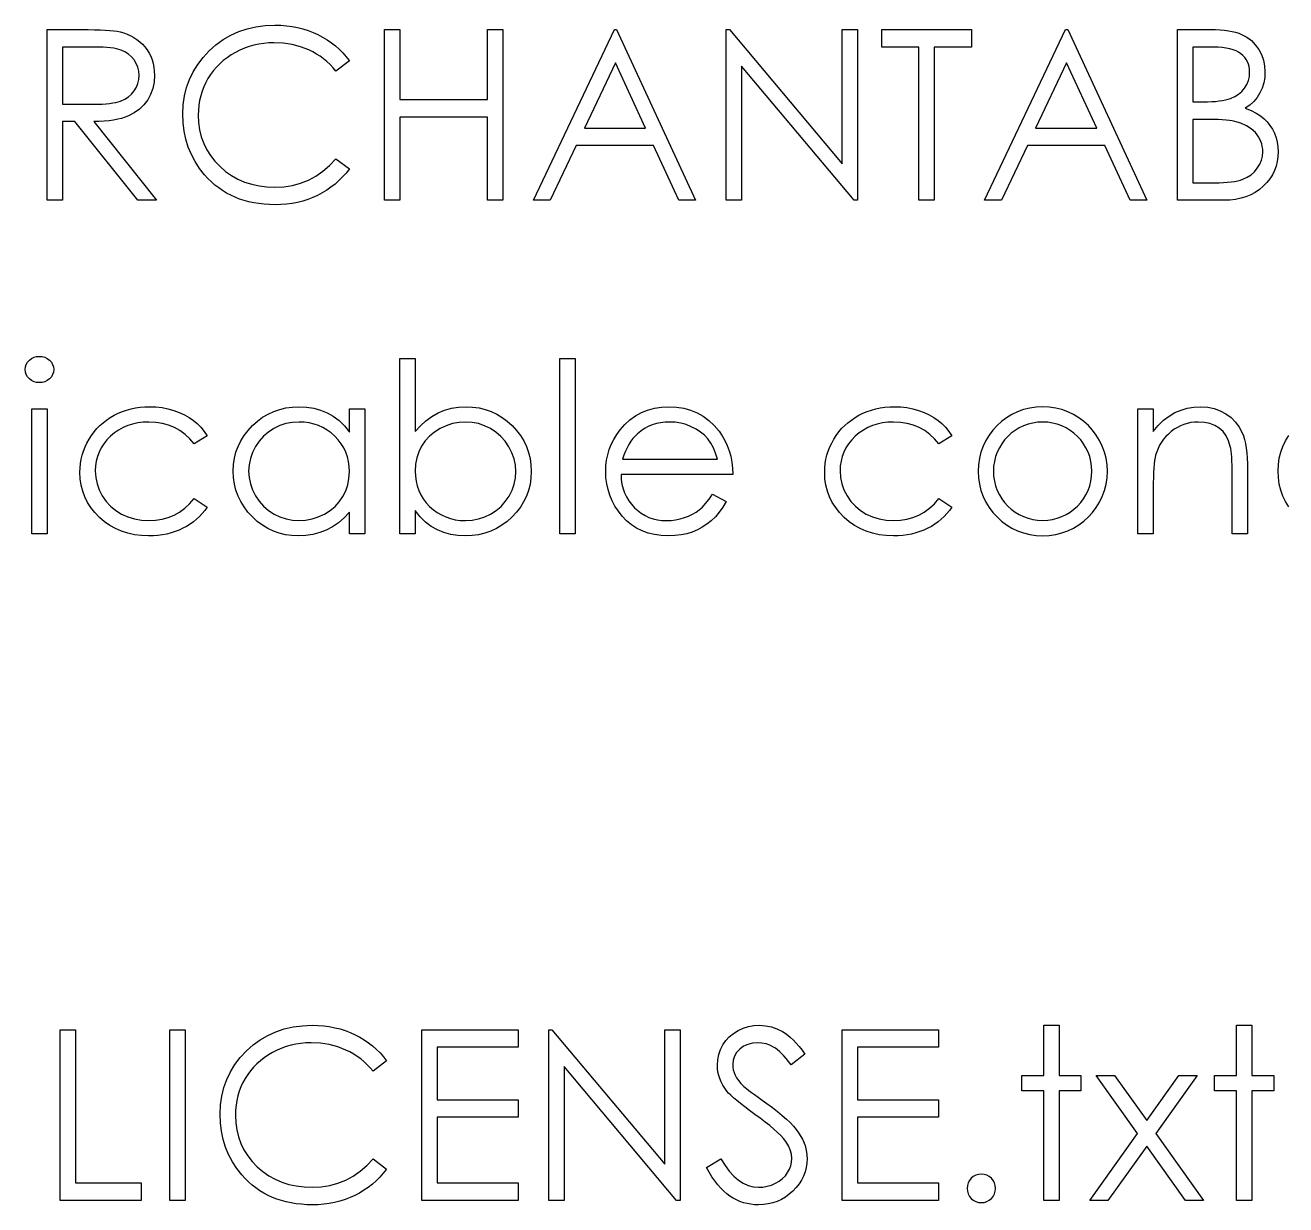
# Model space of a CAD drawing. Header units: millimetres. Extents: x -143 to 157, y 0 to 129.
# Drawn here: x -44.16 to -18.33, y 77.74 to 101.92 of the extents above; entities that cross this region are included whole.
import ezdxf

# ---------------------------------------------------------------- set-up
doc = ezdxf.new("R2010")
doc.units = ezdxf.units.MM

msp = doc.modelspace()

# ---------------------------------------------------------------- linework, layer by layer
at = {"color": 7, "linetype": 'Continuous', "flags": 128}
for points in [[(-43.706, 101.829), (-43.006, 101.829), (-43.006, 101.829), (-42.866, 101.828), (-42.737, 101.826), (-42.62, 101.822), (-42.515, 101.817), (-42.422, 101.81), (-42.341, 101.802), (-42.271, 101.793), (-42.213, 101.781), (-42.213, 101.781), (-42.137, 101.761), (-42.064, 101.735), (-41.994, 101.704), (-41.929, 101.668), (-41.867, 101.627), (-41.809, 101.581), (-41.754, 101.53), (-41.704, 101.473), (-41.658, 101.413), (-41.618, 101.348), (-41.584, 101.281), (-41.557, 101.21), (-41.535, 101.136), (-41.52, 101.059), (-41.51, 100.977), (-41.508, 100.893), (-41.508, 100.893), (-41.516, 100.754), (-41.542, 100.623), (-41.586, 100.501), (-41.646, 100.388), (-41.722, 100.285), (-41.813, 100.196), (-41.92, 100.12), (-42.041, 100.058), (-42.108, 100.032), (-42.181, 100.009), (-42.26, 99.99), (-42.346, 99.974), (-42.437, 99.961), (-42.535, 99.952), (-42.639, 99.947), (-42.749, 99.944), (-42.749, 99.944), (-41.463, 98.329), (-41.463, 98.329), (-41.851, 98.329), (-41.851, 98.329), (-43.137, 99.944), (-43.137, 99.944), (-43.392, 99.944), (-43.392, 99.944), (-43.392, 98.329), (-43.392, 98.329), (-43.706, 98.329), (-43.706, 98.329), (-43.706, 101.829)], [(-37.514, 101.187), (-37.789, 100.976), (-37.789, 100.976), (-37.849, 101.046), (-37.911, 101.111), (-37.976, 101.172), (-38.044, 101.229), (-38.116, 101.281), (-38.189, 101.328), (-38.266, 101.372), (-38.346, 101.411), (-38.513, 101.476), (-38.688, 101.523), (-38.87, 101.551), (-39.061, 101.56), (-39.061, 101.56), (-39.166, 101.557), (-39.27, 101.547), (-39.371, 101.532), (-39.47, 101.51), (-39.568, 101.482), (-39.664, 101.448), (-39.757, 101.408), (-39.849, 101.361), (-39.937, 101.31), (-40.02, 101.253), (-40.098, 101.193), (-40.171, 101.129), (-40.239, 101.06), (-40.301, 100.987), (-40.359, 100.909), (-40.411, 100.828), (-40.458, 100.743), (-40.498, 100.655), (-40.532, 100.566), (-40.56, 100.472), (-40.582, 100.377), (-40.598, 100.28), (-40.607, 100.179), (-40.61, 100.076), (-40.61, 100.076), (-40.603, 99.921), (-40.582, 99.773), (-40.548, 99.631), (-40.499, 99.496), (-40.436, 99.367), (-40.359, 99.245), (-40.269, 99.13), (-40.164, 99.021), (-40.049, 98.922), (-39.927, 98.836), (-39.797, 98.764), (-39.66, 98.704), (-39.516, 98.658), (-39.364, 98.625), (-39.205, 98.605), (-39.039, 98.598), (-39.039, 98.598), (-38.856, 98.607), (-38.681, 98.635), (-38.513, 98.68), (-38.353, 98.744), (-38.2, 98.826), (-38.055, 98.926), (-37.919, 99.045), (-37.789, 99.182), (-37.789, 99.182), (-37.514, 98.973), (-37.514, 98.973), (-37.581, 98.889), (-37.653, 98.808), (-37.728, 98.733), (-37.807, 98.663), (-37.891, 98.597), (-37.978, 98.537), (-38.07, 98.481), (-38.165, 98.431), (-38.264, 98.386), (-38.366, 98.347), (-38.47, 98.314), (-38.578, 98.287), (-38.688, 98.266), (-38.802, 98.251), (-38.918, 98.242), (-39.037, 98.239), (-39.037, 98.239), (-39.15, 98.241), (-39.26, 98.249), (-39.366, 98.261), (-39.47, 98.278), (-39.571, 98.299), (-39.669, 98.326), (-39.763, 98.356), (-39.855, 98.392), (-39.944, 98.433), (-40.03, 98.478), (-40.112, 98.529), (-40.192, 98.584), (-40.269, 98.643), (-40.342, 98.708), (-40.413, 98.777), (-40.481, 98.851), (-40.481, 98.851), (-40.584, 98.984), (-40.675, 99.123), (-40.751, 99.269), (-40.814, 99.422), (-40.862, 99.581), (-40.896, 99.747), (-40.917, 99.92), (-40.924, 100.099), (-40.924, 100.099), (-40.916, 100.288), (-40.891, 100.469), (-40.849, 100.642), (-40.79, 100.808), (-40.715, 100.965), (-40.622, 101.116), (-40.513, 101.258), (-40.387, 101.394), (-40.248, 101.517), (-40.102, 101.624), (-39.946, 101.713), (-39.782, 101.788), (-39.61, 101.845), (-39.429, 101.886), (-39.239, 101.91), (-39.041, 101.919), (-39.041, 101.919), (-38.921, 101.916), (-38.803, 101.907), (-38.688, 101.891), (-38.577, 101.87), (-38.468, 101.844), (-38.362, 101.81), (-38.259, 101.771), (-38.16, 101.726), (-38.064, 101.676), (-37.972, 101.62), (-37.884, 101.56), (-37.802, 101.495), (-37.723, 101.425), (-37.649, 101.351), (-37.579, 101.271), (-37.514, 101.187)], [(-36.796, 101.829), (-36.482, 101.829), (-36.482, 101.829), (-36.482, 100.393), (-36.482, 100.393), (-34.687, 100.393), (-34.687, 100.393), (-34.687, 101.829), (-34.687, 101.829), (-34.373, 101.829), (-34.373, 101.829), (-34.373, 98.329), (-34.373, 98.329), (-34.687, 98.329), (-34.687, 98.329), (-34.687, 100.034), (-34.687, 100.034), (-36.482, 100.034), (-36.482, 100.034), (-36.482, 98.329), (-36.482, 98.329), (-36.796, 98.329), (-36.796, 98.329), (-36.796, 101.829)], [(-32.04, 101.829), (-30.424, 98.329), (-30.424, 98.329), (-30.766, 98.329), (-30.766, 98.329), (-31.283, 99.451), (-31.283, 99.451), (-32.87, 99.451), (-32.87, 99.451), (-33.402, 98.329), (-33.402, 98.329), (-33.745, 98.329), (-33.745, 98.329), (-32.085, 101.829), (-32.085, 101.829), (-32.04, 101.829)], [(-29.796, 98.329), (-29.796, 101.829), (-29.796, 101.829), (-29.73, 101.829), (-29.73, 101.829), (-27.418, 99.074), (-27.418, 99.074), (-27.418, 101.829), (-27.418, 101.829), (-27.104, 101.829), (-27.104, 101.829), (-27.104, 98.329), (-27.104, 98.329), (-27.175, 98.329), (-27.175, 98.329), (-29.482, 101.077), (-29.482, 101.077), (-29.482, 98.329), (-29.482, 98.329), (-29.796, 98.329)], [(-26.61, 101.47), (-26.61, 101.829), (-26.61, 101.829), (-24.771, 101.829), (-24.771, 101.829), (-24.771, 101.47), (-24.771, 101.47), (-25.533, 101.47), (-25.533, 101.47), (-25.533, 98.329), (-25.533, 98.329), (-25.847, 98.329), (-25.847, 98.329), (-25.847, 101.47), (-25.847, 101.47), (-26.61, 101.47)], [(-22.796, 101.829), (-21.181, 98.329), (-21.181, 98.329), (-21.522, 98.329), (-21.522, 98.329), (-22.04, 99.451), (-22.04, 99.451), (-23.626, 99.451), (-23.626, 99.451), (-24.158, 98.329), (-24.158, 98.329), (-24.501, 98.329), (-24.501, 98.329), (-22.841, 101.829), (-22.841, 101.829), (-22.796, 101.829)], [(-20.553, 101.829), (-19.87, 101.829), (-19.87, 101.829), (-19.769, 101.828), (-19.675, 101.823), (-19.587, 101.815), (-19.505, 101.804), (-19.429, 101.79), (-19.359, 101.773), (-19.294, 101.753), (-19.236, 101.729), (-19.131, 101.672), (-19.037, 101.603), (-18.956, 101.518), (-18.886, 101.422), (-18.83, 101.315), (-18.79, 101.204), (-18.765, 101.085), (-18.758, 100.962), (-18.758, 100.962), (-18.764, 100.846), (-18.784, 100.736), (-18.816, 100.631), (-18.861, 100.531), (-18.918, 100.439), (-18.987, 100.356), (-19.069, 100.282), (-19.162, 100.217), (-19.162, 100.217), (-19.044, 100.169), (-18.939, 100.118), (-18.85, 100.062), (-18.775, 100.001), (-18.711, 99.936), (-18.655, 99.865), (-18.606, 99.787), (-18.564, 99.703), (-18.531, 99.613), (-18.507, 99.52), (-18.493, 99.423), (-18.488, 99.323), (-18.488, 99.323), (-18.493, 99.22), (-18.507, 99.122), (-18.531, 99.028), (-18.564, 98.938), (-18.607, 98.852), (-18.66, 98.769), (-18.721, 98.692), (-18.792, 98.617), (-18.871, 98.55), (-18.957, 98.491), (-19.049, 98.442), (-19.147, 98.401), (-19.252, 98.37), (-19.363, 98.347), (-19.481, 98.333), (-19.606, 98.329), (-19.606, 98.329), (-20.553, 98.329), (-20.553, 98.329), (-20.553, 101.829)], [(-43.392, 101.47), (-43.392, 100.303), (-43.392, 100.303), (-42.751, 100.298), (-42.751, 100.298), (-42.662, 100.299), (-42.578, 100.303), (-42.5, 100.308), (-42.428, 100.315), (-42.362, 100.324), (-42.302, 100.335), (-42.248, 100.348), (-42.2, 100.364), (-42.116, 100.402), (-42.041, 100.449), (-41.977, 100.506), (-41.922, 100.573), (-41.878, 100.647), (-41.847, 100.725), (-41.828, 100.808), (-41.822, 100.894), (-41.822, 100.894), (-41.828, 100.978), (-41.847, 101.059), (-41.879, 101.135), (-41.923, 101.207), (-41.978, 101.273), (-42.041, 101.328), (-42.111, 101.374), (-42.189, 101.409), (-42.234, 101.423), (-42.285, 101.436), (-42.343, 101.446), (-42.408, 101.455), (-42.48, 101.462), (-42.559, 101.467), (-42.644, 101.469), (-42.736, 101.47), (-42.736, 101.47), (-43.392, 101.47)], [(-20.238, 101.47), (-20.238, 100.348), (-20.238, 100.348), (-20.027, 100.348), (-20.027, 100.348), (-19.935, 100.35), (-19.849, 100.352), (-19.769, 100.358), (-19.694, 100.365), (-19.628, 100.375), (-19.567, 100.387), (-19.512, 100.4), (-19.464, 100.416), (-19.378, 100.455), (-19.302, 100.504), (-19.235, 100.562), (-19.178, 100.63), (-19.131, 100.705), (-19.098, 100.785), (-19.078, 100.868), (-19.072, 100.955), (-19.072, 100.955), (-19.075, 101.014), (-19.083, 101.069), (-19.097, 101.121), (-19.116, 101.17), (-19.141, 101.216), (-19.171, 101.258), (-19.208, 101.297), (-19.249, 101.333), (-19.297, 101.365), (-19.351, 101.393), (-19.411, 101.416), (-19.478, 101.436), (-19.552, 101.45), (-19.632, 101.462), (-19.719, 101.468), (-19.812, 101.47), (-19.812, 101.47), (-20.238, 101.47)], [(-32.066, 101.147), (-32.699, 99.81), (-32.699, 99.81), (-31.449, 99.81), (-31.449, 99.81), (-32.066, 101.147)], [(-22.822, 101.147), (-23.456, 99.81), (-23.456, 99.81), (-22.205, 99.81), (-22.205, 99.81), (-22.822, 101.147)], [(-20.238, 99.989), (-20.238, 98.688), (-20.238, 98.688), (-19.791, 98.688), (-19.791, 98.688), (-19.695, 98.689), (-19.606, 98.692), (-19.524, 98.698), (-19.448, 98.706), (-19.379, 98.716), (-19.316, 98.729), (-19.26, 98.743), (-19.211, 98.76), (-19.123, 98.802), (-19.044, 98.853), (-18.975, 98.915), (-18.915, 98.987), (-18.866, 99.067), (-18.831, 99.149), (-18.81, 99.234), (-18.803, 99.323), (-18.803, 99.323), (-18.805, 99.378), (-18.812, 99.432), (-18.824, 99.484), (-18.84, 99.534), (-18.862, 99.582), (-18.889, 99.629), (-18.92, 99.674), (-18.955, 99.717), (-19.039, 99.794), (-19.137, 99.859), (-19.249, 99.91), (-19.375, 99.948), (-19.375, 99.948), (-19.427, 99.958), (-19.487, 99.966), (-19.556, 99.973), (-19.633, 99.979), (-19.719, 99.984), (-19.814, 99.986), (-19.918, 99.989), (-20.03, 99.989), (-20.03, 99.989), (-20.238, 99.989)], [(-43.865, 95.13), (-43.807, 95.125), (-43.753, 95.111), (-43.703, 95.085), (-43.658, 95.051), (-43.62, 95.01), (-43.594, 94.963), (-43.577, 94.914), (-43.572, 94.86), (-43.572, 94.86), (-43.577, 94.807), (-43.594, 94.758), (-43.62, 94.712), (-43.658, 94.671), (-43.703, 94.637), (-43.753, 94.611), (-43.807, 94.597), (-43.865, 94.592), (-43.865, 94.592), (-43.922, 94.597), (-43.975, 94.611), (-44.025, 94.637), (-44.07, 94.671), (-44.107, 94.712), (-44.133, 94.758), (-44.15, 94.807), (-44.155, 94.86), (-44.155, 94.86), (-44.15, 94.914), (-44.133, 94.963), (-44.107, 95.01), (-44.07, 95.051), (-44.025, 95.085), (-43.975, 95.111), (-43.922, 95.125), (-43.865, 95.13)], [(-36.482, 91.496), (-36.482, 95.085), (-36.482, 95.085), (-36.168, 95.085), (-36.168, 95.085), (-36.168, 93.589), (-36.168, 93.589), (-36.059, 93.709), (-35.945, 93.812), (-35.824, 93.9), (-35.697, 93.971), (-35.563, 94.027), (-35.423, 94.067), (-35.277, 94.091), (-35.125, 94.098), (-35.125, 94.098), (-34.989, 94.092), (-34.858, 94.074), (-34.733, 94.044), (-34.612, 94.002), (-34.497, 93.947), (-34.386, 93.88), (-34.281, 93.802), (-34.181, 93.711), (-34.089, 93.611), (-34.01, 93.507), (-33.943, 93.396), (-33.887, 93.281), (-33.844, 93.162), (-33.814, 93.036), (-33.796, 92.906), (-33.79, 92.77), (-33.79, 92.77), (-33.796, 92.636), (-33.814, 92.507), (-33.845, 92.383), (-33.889, 92.263), (-33.944, 92.149), (-34.012, 92.04), (-34.092, 91.936), (-34.184, 91.837), (-34.285, 91.747), (-34.392, 91.668), (-34.503, 91.602), (-34.619, 91.548), (-34.74, 91.505), (-34.867, 91.475), (-34.998, 91.457), (-35.134, 91.451), (-35.134, 91.451), (-35.29, 91.459), (-35.438, 91.482), (-35.578, 91.521), (-35.712, 91.575), (-35.837, 91.646), (-35.955, 91.735), (-36.065, 91.843), (-36.168, 91.969), (-36.168, 91.969), (-36.168, 91.496), (-36.168, 91.496), (-36.482, 91.496)], [(-33.206, 95.085), (-32.892, 95.085), (-32.892, 95.085), (-32.892, 91.496), (-32.892, 91.496), (-33.206, 91.496), (-33.206, 91.496), (-33.206, 95.085)], [(-44.021, 94.053), (-43.706, 94.053), (-43.706, 94.053), (-43.706, 91.496), (-43.706, 91.496), (-44.021, 91.496), (-44.021, 91.496), (-44.021, 94.053)], [(-40.431, 93.499), (-40.694, 93.335), (-40.694, 93.335), (-40.783, 93.441), (-40.88, 93.532), (-40.985, 93.609), (-41.097, 93.672), (-41.217, 93.721), (-41.346, 93.756), (-41.481, 93.777), (-41.625, 93.784), (-41.625, 93.784), (-41.74, 93.779), (-41.851, 93.766), (-41.956, 93.743), (-42.056, 93.711), (-42.151, 93.67), (-42.242, 93.619), (-42.327, 93.561), (-42.408, 93.492), (-42.481, 93.417), (-42.544, 93.338), (-42.598, 93.255), (-42.641, 93.168), (-42.676, 93.077), (-42.7, 92.983), (-42.714, 92.884), (-42.719, 92.782), (-42.719, 92.782), (-42.71, 92.648), (-42.683, 92.518), (-42.639, 92.392), (-42.576, 92.27), (-42.498, 92.157), (-42.406, 92.057), (-42.301, 91.97), (-42.183, 91.897), (-42.054, 91.839), (-41.918, 91.798), (-41.774, 91.773), (-41.623, 91.765), (-41.623, 91.765), (-41.484, 91.772), (-41.351, 91.793), (-41.226, 91.828), (-41.106, 91.877), (-40.993, 91.94), (-40.887, 92.017), (-40.787, 92.108), (-40.694, 92.214), (-40.694, 92.214), (-40.431, 92.041), (-40.431, 92.041), (-40.478, 91.973), (-40.53, 91.909), (-40.586, 91.848), (-40.646, 91.792), (-40.709, 91.74), (-40.777, 91.691), (-40.849, 91.646), (-40.924, 91.606), (-41.002, 91.569), (-41.084, 91.538), (-41.167, 91.511), (-41.254, 91.489), (-41.343, 91.473), (-41.435, 91.461), (-41.53, 91.453), (-41.628, 91.451), (-41.628, 91.451), (-41.776, 91.456), (-41.918, 91.475), (-42.053, 91.504), (-42.182, 91.545), (-42.305, 91.599), (-42.421, 91.664), (-42.531, 91.741), (-42.634, 91.83), (-42.728, 91.928), (-42.808, 92.031), (-42.877, 92.138), (-42.933, 92.251), (-42.977, 92.369), (-43.008, 92.492), (-43.027, 92.62), (-43.033, 92.754), (-43.033, 92.754), (-43.031, 92.844), (-43.021, 92.933), (-43.007, 93.021), (-42.986, 93.106), (-42.96, 93.19), (-42.928, 93.273), (-42.89, 93.354), (-42.847, 93.433), (-42.798, 93.509), (-42.744, 93.581), (-42.687, 93.649), (-42.625, 93.712), (-42.559, 93.771), (-42.488, 93.826), (-42.412, 93.876), (-42.333, 93.922), (-42.25, 93.964), (-42.165, 93.999), (-42.077, 94.03), (-41.987, 94.054), (-41.894, 94.074), (-41.799, 94.087), (-41.702, 94.095), (-41.602, 94.098), (-41.602, 94.098), (-41.476, 94.093), (-41.352, 94.079), (-41.231, 94.055), (-41.112, 94.02), (-40.998, 93.978), (-40.893, 93.931), (-40.797, 93.877), (-40.711, 93.817), (-40.631, 93.751), (-40.558, 93.676), (-40.491, 93.591), (-40.431, 93.499)], [(-37.2, 94.053), (-37.2, 91.496), (-37.2, 91.496), (-37.514, 91.496), (-37.514, 91.496), (-37.514, 91.938), (-37.514, 91.938), (-37.623, 91.82), (-37.737, 91.719), (-37.859, 91.635), (-37.987, 91.568), (-38.121, 91.517), (-38.26, 91.48), (-38.407, 91.458), (-38.559, 91.451), (-38.559, 91.451), (-38.694, 91.457), (-38.824, 91.475), (-38.95, 91.506), (-39.071, 91.548), (-39.186, 91.602), (-39.296, 91.669), (-39.402, 91.747), (-39.502, 91.839), (-39.594, 91.938), (-39.673, 92.043), (-39.739, 92.153), (-39.795, 92.268), (-39.838, 92.389), (-39.868, 92.514), (-39.886, 92.646), (-39.892, 92.782), (-39.892, 92.782), (-39.886, 92.915), (-39.868, 93.044), (-39.837, 93.167), (-39.793, 93.286), (-39.738, 93.4), (-39.671, 93.509), (-39.591, 93.613), (-39.498, 93.712), (-39.397, 93.802), (-39.291, 93.881), (-39.18, 93.948), (-39.064, 94.002), (-38.942, 94.044), (-38.816, 94.074), (-38.685, 94.092), (-38.549, 94.098), (-38.549, 94.098), (-38.393, 94.091), (-38.244, 94.067), (-38.103, 94.028), (-37.97, 93.974), (-37.844, 93.903), (-37.726, 93.814), (-37.616, 93.706), (-37.514, 93.58), (-37.514, 93.58), (-37.514, 94.053), (-37.514, 94.053), (-37.2, 94.053)], [(-30.075, 92.303), (-29.796, 92.157), (-29.796, 92.157), (-29.865, 92.04), (-29.938, 91.935), (-30.017, 91.841), (-30.101, 91.759), (-30.19, 91.689), (-30.284, 91.627), (-30.384, 91.574), (-30.49, 91.529), (-30.601, 91.495), (-30.72, 91.47), (-30.845, 91.456), (-30.978, 91.451), (-30.978, 91.451), (-31.125, 91.457), (-31.264, 91.476), (-31.394, 91.508), (-31.517, 91.552), (-31.63, 91.609), (-31.736, 91.678), (-31.834, 91.76), (-31.923, 91.855), (-32.003, 91.957), (-32.073, 92.063), (-32.131, 92.172), (-32.179, 92.285), (-32.216, 92.401), (-32.243, 92.519), (-32.258, 92.642), (-32.264, 92.768), (-32.264, 92.768), (-32.259, 92.885), (-32.246, 93), (-32.223, 93.112), (-32.19, 93.22), (-32.149, 93.326), (-32.099, 93.427), (-32.038, 93.526), (-31.97, 93.622), (-31.97, 93.622), (-31.872, 93.733), (-31.767, 93.83), (-31.654, 93.912), (-31.533, 93.979), (-31.404, 94.031), (-31.267, 94.069), (-31.123, 94.091), (-30.97, 94.098), (-30.97, 94.098), (-30.813, 94.091), (-30.663, 94.067), (-30.523, 94.027), (-30.39, 93.973), (-30.265, 93.902), (-30.149, 93.815), (-30.04, 93.713), (-29.94, 93.595), (-29.94, 93.595), (-29.875, 93.503), (-29.82, 93.406), (-29.772, 93.303), (-29.734, 93.195), (-29.703, 93.082), (-29.68, 92.962), (-29.667, 92.838), (-29.662, 92.707), (-29.662, 92.707), (-31.95, 92.707), (-31.95, 92.707), (-31.944, 92.606), (-31.93, 92.51), (-31.907, 92.418), (-31.876, 92.331), (-31.839, 92.249), (-31.792, 92.171), (-31.738, 92.098), (-31.675, 92.029), (-31.606, 91.968), (-31.534, 91.914), (-31.458, 91.868), (-31.377, 91.831), (-31.293, 91.802), (-31.205, 91.782), (-31.113, 91.769), (-31.017, 91.765), (-31.017, 91.765), (-30.923, 91.768), (-30.831, 91.78), (-30.74, 91.799), (-30.65, 91.825), (-30.564, 91.857), (-30.485, 91.895), (-30.412, 91.937), (-30.347, 91.984), (-30.283, 92.04), (-30.216, 92.113), (-30.147, 92.2), (-30.075, 92.303)], [(-25.174, 93.499), (-25.437, 93.335), (-25.437, 93.335), (-25.526, 93.441), (-25.624, 93.532), (-25.728, 93.609), (-25.84, 93.672), (-25.961, 93.721), (-26.089, 93.756), (-26.225, 93.777), (-26.368, 93.784), (-26.368, 93.784), (-26.483, 93.779), (-26.594, 93.766), (-26.699, 93.743), (-26.8, 93.711), (-26.895, 93.67), (-26.985, 93.619), (-27.071, 93.561), (-27.152, 93.492), (-27.224, 93.417), (-27.288, 93.338), (-27.342, 93.255), (-27.385, 93.168), (-27.419, 93.077), (-27.443, 92.983), (-27.458, 92.884), (-27.463, 92.782), (-27.463, 92.782), (-27.454, 92.648), (-27.427, 92.518), (-27.382, 92.392), (-27.32, 92.27), (-27.241, 92.157), (-27.149, 92.057), (-27.045, 91.97), (-26.926, 91.897), (-26.797, 91.839), (-26.661, 91.798), (-26.518, 91.773), (-26.366, 91.765), (-26.366, 91.765), (-26.227, 91.772), (-26.095, 91.793), (-25.969, 91.828), (-25.85, 91.877), (-25.737, 91.94), (-25.631, 92.017), (-25.531, 92.108), (-25.437, 92.214), (-25.437, 92.214), (-25.174, 92.041), (-25.174, 92.041), (-25.222, 91.973), (-25.274, 91.909), (-25.33, 91.848), (-25.39, 91.792), (-25.453, 91.74), (-25.521, 91.691), (-25.592, 91.646), (-25.667, 91.606), (-25.746, 91.569), (-25.827, 91.538), (-25.911, 91.511), (-25.997, 91.489), (-26.087, 91.473), (-26.179, 91.461), (-26.274, 91.453), (-26.371, 91.451), (-26.371, 91.451), (-26.52, 91.456), (-26.661, 91.475), (-26.797, 91.504), (-26.926, 91.545), (-27.048, 91.599), (-27.165, 91.664), (-27.274, 91.741), (-27.377, 91.83), (-27.471, 91.928), (-27.552, 92.031), (-27.621, 92.138), (-27.677, 92.251), (-27.721, 92.369), (-27.752, 92.492), (-27.771, 92.62), (-27.777, 92.754), (-27.777, 92.754), (-27.774, 92.844), (-27.765, 92.933), (-27.751, 93.021), (-27.73, 93.106), (-27.704, 93.19), (-27.672, 93.273), (-27.634, 93.354), (-27.59, 93.433), (-27.541, 93.509), (-27.488, 93.581), (-27.431, 93.649), (-27.368, 93.712), (-27.302, 93.771), (-27.231, 93.826), (-27.156, 93.876), (-27.076, 93.922), (-26.994, 93.964), (-26.908, 93.999), (-26.821, 94.03), (-26.73, 94.054), (-26.638, 94.074), (-26.543, 94.087), (-26.445, 94.095), (-26.345, 94.098), (-26.345, 94.098), (-26.22, 94.093), (-26.096, 94.079), (-25.974, 94.055), (-25.855, 94.02), (-25.742, 93.978), (-25.636, 93.931), (-25.541, 93.877), (-25.454, 93.817), (-25.375, 93.751), (-25.302, 93.676), (-25.235, 93.591), (-25.174, 93.499)], [(-21.36, 94.053), (-21.046, 94.053), (-21.046, 94.053), (-21.046, 93.592), (-21.046, 93.592), (-20.943, 93.715), (-20.835, 93.821), (-20.722, 93.908), (-20.602, 93.978), (-20.478, 94.03), (-20.349, 94.068), (-20.213, 94.091), (-20.073, 94.098), (-20.073, 94.098), (-19.931, 94.089), (-19.798, 94.063), (-19.673, 94.017), (-19.557, 93.954), (-19.452, 93.875), (-19.361, 93.784), (-19.285, 93.68), (-19.224, 93.564), (-19.199, 93.499), (-19.177, 93.425), (-19.159, 93.342), (-19.143, 93.251), (-19.132, 93.152), (-19.124, 93.044), (-19.118, 92.927), (-19.117, 92.802), (-19.117, 92.802), (-19.117, 91.496), (-19.117, 91.496), (-19.431, 91.496), (-19.431, 91.496), (-19.431, 92.699), (-19.431, 92.699), (-19.431, 92.803), (-19.433, 92.899), (-19.436, 92.985), (-19.44, 93.063), (-19.445, 93.131), (-19.452, 93.19), (-19.46, 93.24), (-19.468, 93.281), (-19.468, 93.281), (-19.504, 93.399), (-19.553, 93.501), (-19.617, 93.587), (-19.693, 93.658), (-19.783, 93.713), (-19.885, 93.753), (-20, 93.776), (-20.128, 93.784), (-20.128, 93.784), (-20.203, 93.781), (-20.277, 93.772), (-20.349, 93.757), (-20.419, 93.736), (-20.487, 93.708), (-20.553, 93.675), (-20.616, 93.635), (-20.678, 93.589), (-20.736, 93.539), (-20.789, 93.486), (-20.837, 93.43), (-20.879, 93.371), (-20.916, 93.31), (-20.949, 93.245), (-20.976, 93.177), (-20.998, 93.107), (-20.998, 93.107), (-21.009, 93.055), (-21.019, 92.993), (-21.027, 92.922), (-21.034, 92.841), (-21.039, 92.751), (-21.043, 92.65), (-21.045, 92.54), (-21.046, 92.42), (-21.046, 92.42), (-21.046, 91.496), (-21.046, 91.496), (-21.36, 91.496), (-21.36, 91.496), (-21.36, 94.053)], [(-38.545, 93.784), (-38.682, 93.776), (-38.814, 93.751), (-38.94, 93.71), (-39.061, 93.652), (-39.174, 93.58), (-39.274, 93.494), (-39.362, 93.395), (-39.439, 93.282), (-39.5, 93.162), (-39.543, 93.037), (-39.57, 92.909), (-39.578, 92.778), (-39.578, 92.778), (-39.569, 92.648), (-39.543, 92.52), (-39.499, 92.395), (-39.437, 92.273), (-39.36, 92.16), (-39.272, 92.059), (-39.171, 91.972), (-39.058, 91.899), (-38.937, 91.84), (-38.811, 91.799), (-38.681, 91.773), (-38.548, 91.765), (-38.548, 91.765), (-38.412, 91.773), (-38.279, 91.798), (-38.151, 91.839), (-38.026, 91.897), (-37.91, 91.97), (-37.808, 92.054), (-37.721, 92.15), (-37.647, 92.257), (-37.589, 92.374), (-37.547, 92.499), (-37.523, 92.63), (-37.514, 92.769), (-37.514, 92.769), (-37.519, 92.875), (-37.533, 92.976), (-37.556, 93.074), (-37.588, 93.166), (-37.63, 93.255), (-37.682, 93.339), (-37.742, 93.418), (-37.812, 93.493), (-37.888, 93.561), (-37.969, 93.621), (-38.055, 93.671), (-38.144, 93.711), (-38.238, 93.744), (-38.336, 93.766), (-38.438, 93.78), (-38.545, 93.784)], [(-35.137, 91.765), (-35, 91.773), (-34.868, 91.798), (-34.742, 91.839), (-34.621, 91.897), (-34.508, 91.969), (-34.408, 92.055), (-34.32, 92.154), (-34.244, 92.266), (-34.182, 92.387), (-34.139, 92.512), (-34.112, 92.639), (-34.104, 92.77), (-34.104, 92.77), (-34.113, 92.901), (-34.139, 93.029), (-34.184, 93.154), (-34.245, 93.276), (-34.322, 93.389), (-34.41, 93.49), (-34.511, 93.577), (-34.624, 93.65), (-34.745, 93.709), (-34.87, 93.751), (-34.999, 93.776), (-35.132, 93.784), (-35.132, 93.784), (-35.268, 93.776), (-35.4, 93.751), (-35.529, 93.709), (-35.655, 93.65), (-35.771, 93.577), (-35.873, 93.493), (-35.962, 93.397), (-36.035, 93.289), (-36.094, 93.172), (-36.135, 93.049), (-36.16, 92.918), (-36.168, 92.779), (-36.168, 92.779), (-36.163, 92.674), (-36.149, 92.572), (-36.126, 92.474), (-36.094, 92.382), (-36.052, 92.294), (-36, 92.209), (-35.94, 92.13), (-35.871, 92.055), (-35.794, 91.987), (-35.713, 91.928), (-35.628, 91.879), (-35.538, 91.838), (-35.444, 91.806), (-35.346, 91.783), (-35.244, 91.769), (-35.137, 91.765)], [(-29.976, 93.021), (-30.013, 93.145), (-30.058, 93.256), (-30.111, 93.354), (-30.171, 93.438), (-30.24, 93.512), (-30.32, 93.579), (-30.41, 93.638), (-30.51, 93.689), (-30.616, 93.731), (-30.727, 93.76), (-30.839, 93.779), (-30.954, 93.784), (-30.954, 93.784), (-31.048, 93.781), (-31.139, 93.769), (-31.226, 93.751), (-31.31, 93.725), (-31.391, 93.69), (-31.468, 93.65), (-31.542, 93.6), (-31.613, 93.544), (-31.613, 93.544), (-31.662, 93.498), (-31.707, 93.446), (-31.75, 93.389), (-31.789, 93.327), (-31.826, 93.258), (-31.86, 93.185), (-31.89, 93.106), (-31.917, 93.021), (-31.917, 93.021), (-29.976, 93.021)], [(-18.269, 92.043), (-18.336, 92.153), (-18.391, 92.268), (-18.434, 92.389), (-18.464, 92.514), (-18.482, 92.646), (-18.488, 92.782), (-18.488, 92.782), (-18.482, 92.915), (-18.464, 93.044), (-18.433, 93.167), (-18.39, 93.286), (-18.334, 93.4), (-18.267, 93.509)], [(-36.751, 80.687), (-37.026, 80.476), (-37.026, 80.476), (-37.086, 80.546), (-37.148, 80.611), (-37.213, 80.672), (-37.281, 80.729), (-37.353, 80.781), (-37.426, 80.828), (-37.504, 80.872), (-37.584, 80.911), (-37.75, 80.976), (-37.925, 81.023), (-38.107, 81.051), (-38.298, 81.06), (-38.298, 81.06), (-38.403, 81.057), (-38.507, 81.047), (-38.609, 81.032), (-38.707, 81.01), (-38.806, 80.982), (-38.901, 80.948), (-38.994, 80.908), (-39.086, 80.861), (-39.174, 80.81), (-39.257, 80.753), (-39.335, 80.693), (-39.408, 80.629), (-39.476, 80.56), (-39.538, 80.487), (-39.596, 80.409), (-39.648, 80.328), (-39.695, 80.243), (-39.735, 80.155), (-39.77, 80.066), (-39.798, 79.972), (-39.819, 79.877), (-39.835, 79.78), (-39.845, 79.679), (-39.847, 79.576), (-39.847, 79.576), (-39.84, 79.421), (-39.819, 79.273), (-39.785, 79.131), (-39.736, 78.996), (-39.674, 78.867), (-39.596, 78.745), (-39.506, 78.63), (-39.402, 78.521), (-39.287, 78.422), (-39.164, 78.336), (-39.034, 78.264), (-38.897, 78.204), (-38.753, 78.158), (-38.602, 78.125), (-38.442, 78.105), (-38.276, 78.098), (-38.276, 78.098), (-38.093, 78.107), (-37.918, 78.135), (-37.75, 78.18), (-37.59, 78.244), (-37.438, 78.326), (-37.293, 78.426), (-37.156, 78.545), (-37.026, 78.682), (-37.026, 78.682), (-36.751, 78.473), (-36.751, 78.473), (-36.819, 78.389), (-36.89, 78.308), (-36.965, 78.233), (-37.044, 78.163), (-37.128, 78.097), (-37.215, 78.037), (-37.307, 77.981), (-37.403, 77.931), (-37.501, 77.886), (-37.603, 77.847), (-37.708, 77.814), (-37.816, 77.787), (-37.926, 77.766), (-38.039, 77.751), (-38.155, 77.742), (-38.274, 77.739), (-38.274, 77.739), (-38.387, 77.741), (-38.497, 77.749), (-38.604, 77.761), (-38.707, 77.778), (-38.808, 77.799), (-38.906, 77.826), (-39, 77.856), (-39.092, 77.892), (-39.181, 77.933), (-39.267, 77.978), (-39.35, 78.029), (-39.43, 78.084), (-39.506, 78.143), (-39.58, 78.208), (-39.65, 78.277), (-39.718, 78.351), (-39.718, 78.351), (-39.821, 78.484), (-39.912, 78.623), (-39.988, 78.769), (-40.051, 78.922), (-40.099, 79.081), (-40.133, 79.247), (-40.155, 79.42), (-40.162, 79.599), (-40.162, 79.599), (-40.153, 79.788), (-40.128, 79.969), (-40.086, 80.142), (-40.027, 80.308), (-39.952, 80.465), (-39.859, 80.616), (-39.751, 80.758), (-39.624, 80.894), (-39.486, 81.017), (-39.339, 81.124), (-39.183, 81.213), (-39.019, 81.288), (-38.847, 81.345), (-38.666, 81.386), (-38.476, 81.41), (-38.278, 81.419), (-38.278, 81.419), (-38.158, 81.416), (-38.04, 81.407), (-37.926, 81.391), (-37.814, 81.37), (-37.706, 81.344), (-37.6, 81.31), (-37.497, 81.271), (-37.397, 81.226), (-37.301, 81.176), (-37.209, 81.12), (-37.121, 81.06), (-37.039, 80.995), (-36.96, 80.925), (-36.886, 80.851), (-36.816, 80.771), (-36.751, 80.687)], [(-30.2, 78.504), (-29.904, 78.682), (-29.904, 78.682), (-29.819, 78.545), (-29.732, 78.426), (-29.64, 78.326), (-29.546, 78.244), (-29.448, 78.18), (-29.347, 78.135), (-29.243, 78.107), (-29.136, 78.098), (-29.136, 78.098), (-29.044, 78.103), (-28.955, 78.119), (-28.869, 78.144), (-28.785, 78.18), (-28.708, 78.224), (-28.641, 78.276), (-28.583, 78.334), (-28.536, 78.399), (-28.498, 78.469), (-28.471, 78.541), (-28.456, 78.615), (-28.45, 78.691), (-28.45, 78.691), (-28.458, 78.778), (-28.482, 78.865), (-28.521, 78.95), (-28.575, 79.035), (-28.575, 79.035), (-28.623, 79.095), (-28.679, 79.157), (-28.745, 79.222), (-28.819, 79.291), (-28.903, 79.362), (-28.995, 79.436), (-29.096, 79.513), (-29.207, 79.593), (-29.207, 79.593), (-29.317, 79.672), (-29.415, 79.747), (-29.503, 79.815), (-29.58, 79.877), (-29.647, 79.934), (-29.702, 79.984), (-29.746, 80.03), (-29.78, 80.069), (-29.78, 80.069), (-29.826, 80.132), (-29.866, 80.195), (-29.899, 80.259), (-29.927, 80.326), (-29.948, 80.392), (-29.964, 80.461), (-29.973, 80.531), (-29.976, 80.602), (-29.976, 80.602), (-29.969, 80.713), (-29.948, 80.819), (-29.913, 80.92), (-29.865, 81.016), (-29.803, 81.105), (-29.731, 81.184), (-29.647, 81.252), (-29.552, 81.311), (-29.449, 81.358), (-29.341, 81.392), (-29.23, 81.412), (-29.113, 81.419), (-29.113, 81.419), (-28.99, 81.411), (-28.87, 81.387), (-28.755, 81.347), (-28.644, 81.292), (-28.588, 81.257), (-28.533, 81.215), (-28.476, 81.167), (-28.418, 81.112), (-28.36, 81.051), (-28.301, 80.983), (-28.241, 80.908), (-28.181, 80.826), (-28.181, 80.826), (-28.465, 80.611), (-28.465, 80.611), (-28.517, 80.677), (-28.566, 80.737), (-28.614, 80.791), (-28.66, 80.838), (-28.704, 80.88), (-28.746, 80.917), (-28.787, 80.948), (-28.824, 80.972), (-28.9, 81.011), (-28.979, 81.038), (-29.062, 81.054), (-29.148, 81.06), (-29.148, 81.06), (-29.256, 81.052), (-29.354, 81.028), (-29.441, 80.988), (-29.518, 80.932), (-29.581, 80.864), (-29.626, 80.789), (-29.652, 80.706), (-29.662, 80.617), (-29.662, 80.617), (-29.659, 80.561), (-29.649, 80.505), (-29.634, 80.451), (-29.612, 80.397), (-29.582, 80.342), (-29.542, 80.285), (-29.492, 80.226), (-29.431, 80.164), (-29.431, 80.164), (-29.408, 80.144), (-29.375, 80.118), (-29.331, 80.085), (-29.277, 80.044), (-29.214, 79.997), (-29.139, 79.944), (-29.055, 79.883), (-28.96, 79.816), (-28.96, 79.816), (-28.847, 79.733), (-28.742, 79.652), (-28.648, 79.573), (-28.562, 79.497), (-28.486, 79.423), (-28.418, 79.352), (-28.36, 79.282), (-28.312, 79.215), (-28.235, 79.083), (-28.18, 78.952), (-28.147, 78.819), (-28.136, 78.687), (-28.136, 78.687), (-28.14, 78.593), (-28.154, 78.501), (-28.177, 78.414), (-28.209, 78.329), (-28.249, 78.247), (-28.3, 78.168), (-28.359, 78.093), (-28.428, 78.021), (-28.503, 77.955), (-28.581, 77.898), (-28.664, 77.849), (-28.75, 77.81), (-28.841, 77.779), (-28.935, 77.757), (-29.033, 77.744), (-29.136, 77.739), (-29.136, 77.739), (-29.215, 77.742), (-29.293, 77.751), (-29.368, 77.764), (-29.442, 77.783), (-29.514, 77.808), (-29.584, 77.838), (-29.652, 77.874), (-29.718, 77.915), (-29.783, 77.963), (-29.846, 78.018), (-29.908, 78.081), (-29.969, 78.151), (-30.029, 78.228), (-30.087, 78.313), (-30.144, 78.405), (-30.2, 78.504)], [(-23.29, 81.419), (-22.976, 81.419), (-22.976, 81.419), (-22.976, 80.387), (-22.976, 80.387), (-22.527, 80.387), (-22.527, 80.387), (-22.527, 80.073), (-22.527, 80.073), (-22.976, 80.073), (-22.976, 80.073), (-22.976, 77.829), (-22.976, 77.829), (-23.29, 77.829), (-23.29, 77.829), (-23.29, 80.073), (-23.29, 80.073), (-23.738, 80.073), (-23.738, 80.073), (-23.738, 80.387), (-23.738, 80.387), (-23.29, 80.387), (-23.29, 80.387), (-23.29, 81.419)], [(-19.341, 81.419), (-19.027, 81.419), (-19.027, 81.419), (-19.027, 80.387), (-19.027, 80.387), (-18.578, 80.387), (-18.578, 80.387), (-18.578, 80.073), (-18.578, 80.073), (-19.027, 80.073), (-19.027, 80.073), (-19.027, 77.829), (-19.027, 77.829), (-19.341, 77.829), (-19.341, 77.829), (-19.341, 80.073), (-19.341, 80.073), (-19.79, 80.073), (-19.79, 80.073), (-19.79, 80.387), (-19.79, 80.387), (-19.341, 80.387), (-19.341, 80.387), (-19.341, 81.419)], [(-43.437, 81.329), (-43.123, 81.329), (-43.123, 81.329), (-43.123, 78.188), (-43.123, 78.188), (-41.777, 78.188), (-41.777, 78.188), (-41.777, 77.829), (-41.777, 77.829), (-43.437, 77.829), (-43.437, 77.829), (-43.437, 81.329)], [(-41.194, 81.329), (-40.879, 81.329), (-40.879, 81.329), (-40.879, 77.829), (-40.879, 77.829), (-41.194, 77.829), (-41.194, 77.829), (-41.194, 81.329)], [(-36.033, 81.329), (-34.059, 81.329), (-34.059, 81.329), (-34.059, 80.97), (-34.059, 80.97), (-35.719, 80.97), (-35.719, 80.97), (-35.719, 79.893), (-35.719, 79.893), (-34.059, 79.893), (-34.059, 79.893), (-34.059, 79.534), (-34.059, 79.534), (-35.719, 79.534), (-35.719, 79.534), (-35.719, 78.188), (-35.719, 78.188), (-34.059, 78.188), (-34.059, 78.188), (-34.059, 77.829), (-34.059, 77.829), (-36.033, 77.829), (-36.033, 77.829), (-36.033, 81.329)], [(-33.431, 77.829), (-33.431, 81.329), (-33.431, 81.329), (-33.365, 81.329), (-33.365, 81.329), (-31.053, 78.574), (-31.053, 78.574), (-31.053, 81.329), (-31.053, 81.329), (-30.738, 81.329), (-30.738, 81.329), (-30.738, 77.829), (-30.738, 77.829), (-30.81, 77.829), (-30.81, 77.829), (-33.117, 80.577), (-33.117, 80.577), (-33.117, 77.829), (-33.117, 77.829), (-33.431, 77.829)], [(-27.418, 81.329), (-25.444, 81.329), (-25.444, 81.329), (-25.444, 80.97), (-25.444, 80.97), (-27.104, 80.97), (-27.104, 80.97), (-27.104, 79.893), (-27.104, 79.893), (-25.444, 79.893), (-25.444, 79.893), (-25.444, 79.534), (-25.444, 79.534), (-27.104, 79.534), (-27.104, 79.534), (-27.104, 78.188), (-27.104, 78.188), (-25.444, 78.188), (-25.444, 78.188), (-25.444, 77.829), (-25.444, 77.829), (-27.418, 77.829), (-27.418, 77.829), (-27.418, 81.329)], [(-22.213, 80.387), (-21.839, 80.387), (-21.839, 80.387), (-21.181, 79.464), (-21.181, 79.464), (-20.522, 80.387), (-20.522, 80.387), (-20.149, 80.387), (-20.149, 80.387), (-20.994, 79.203), (-20.994, 79.203), (-20.014, 77.829), (-20.014, 77.829), (-20.388, 77.829), (-20.388, 77.829), (-21.181, 78.94), (-21.181, 78.94), (-21.974, 77.829), (-21.974, 77.829), (-22.347, 77.829), (-22.347, 77.829), (-21.367, 79.203), (-21.367, 79.203), (-22.213, 80.387)]]:
    msp.add_lwpolyline(points, dxfattribs=at)
at = {"color": 7, "linetype": 'Continuous'}
for centre, radius, start, end in [((-23.311, 92.775), 1.324, 90.0001, 89.9999), ((-23.312, 92.775), 1.009, 90.0002, 89.9998), ((-24.569, 78.076), 0.292, 90.001, 89.999)]:
    msp.add_arc(centre, radius, start, end, dxfattribs=at)

doc.saveas('drawing.dxf')
